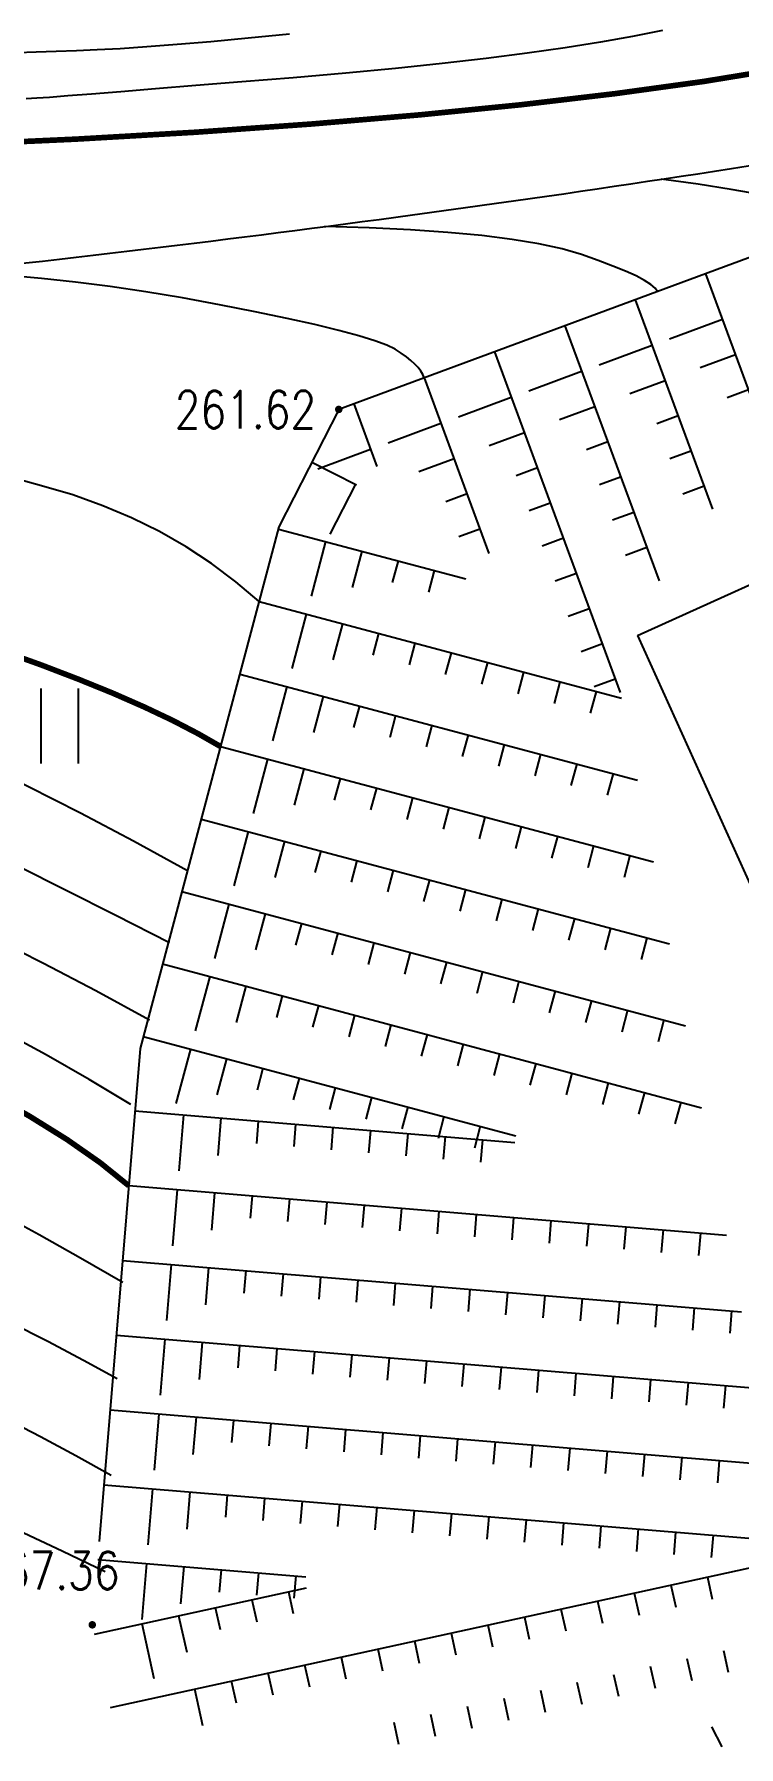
# Model space of a CAD drawing. Extents: x 453486 to 453811, y 3475287 to 3475420.
# Drawn here: x 453537.22 to 453546.61, y 3475287.09 to 3475309.92 of the extents above; entities that cross this region are included whole.
import ezdxf
from ezdxf.enums import TextEntityAlignment as Align

# ---------------------------------------------------------------- set-up
doc = ezdxf.new("R2010")
doc.units = 0
doc.header["$MEASUREMENT"] = 0
doc.layers.add('DX', color=9, linetype='Continuous')
doc.layers.add('GCD', color=9, linetype='Continuous')
doc.styles.add('HZ', font='rs.shx', dxfattribs={"width": 0.8, "bigfont": 'hztxt.shx'})

# ---------------------------------------------------------------- blocks, each defined once
blk = doc.blocks.new('GC200')
at = {"linetype": 'Continuous', "const_width": 0.2, "flags": 128}
blk.add_lwpolyline([(-0.1, 0, 1), (0.1, 0, 1)], format="xyb", close=True, dxfattribs=at)
blk = doc.blocks.new('gc121')
for p, q in [((-0.5, -1), (-0.5, 1)), ((0.5, -1), (0.5, 1))]:
    blk.add_line(p, q)

msp = doc.modelspace()

# ---------------------------------------------------------------- linework, layer by layer
at = {"layer": 'DX', "linetype": 'Continuous'}
for p, q in [((453546.168, 3475306.722), (453547.066, 3475304.292)), ((453546.168, 3475306.722), (453547.066, 3475304.292)), ((453545.23, 3475306.376), (453546.261, 3475303.585)), ((453545.23, 3475306.376), (453546.261, 3475303.585)), ((453544.292, 3475306.029), (453545.549, 3475302.629)), ((453544.292, 3475306.029), (453545.549, 3475302.629)), ((453546.393, 3475306.113), (453545.69, 3475305.853)), ((453546.393, 3475306.113), (453545.69, 3475305.853)), ((453545.455, 3475305.766), (453544.752, 3475305.506)), ((453545.455, 3475305.766), (453544.752, 3475305.506)), ((453543.354, 3475305.682), (453545.032, 3475301.142)), ((453543.354, 3475305.682), (453545.032, 3475301.142)), ((453546.567, 3475305.644), (453546.098, 3475305.47)), ((453546.567, 3475305.644), (453546.098, 3475305.47)), ((453542.416, 3475305.336), (453543.281, 3475302.995)), ((453542.416, 3475305.336), (453543.281, 3475302.995)), ((453544.517, 3475305.419), (453543.814, 3475305.159)), ((453544.517, 3475305.419), (453543.814, 3475305.159)), ((453545.629, 3475305.297), (453545.16, 3475305.124)), ((453545.629, 3475305.297), (453545.16, 3475305.124)), ((453546.74, 3475305.175), (453546.459, 3475305.071)), ((453546.74, 3475305.175), (453546.459, 3475305.071)), ((453541.478, 3475304.989), (453541.787, 3475304.154)), ((453541.478, 3475304.989), (453541.787, 3475304.154)), ((453543.579, 3475305.073), (453542.876, 3475304.813)), ((453543.579, 3475305.073), (453542.876, 3475304.813)), ((453544.691, 3475304.95), (453544.222, 3475304.777)), ((453544.691, 3475304.95), (453544.222, 3475304.777)), ((453542.641, 3475304.726), (453541.938, 3475304.466)), ((453542.641, 3475304.726), (453541.938, 3475304.466)), ((453545.802, 3475304.828), (453545.521, 3475304.724)), ((453545.802, 3475304.828), (453545.521, 3475304.724)), ((453543.753, 3475304.604), (453543.284, 3475304.43)), ((453543.753, 3475304.604), (453543.284, 3475304.43)), ((453544.864, 3475304.481), (453544.583, 3475304.377)), ((453544.864, 3475304.481), (453544.583, 3475304.377)), ((453540.921, 3475304.214), (453541.515, 3475303.912)), ((453540.921, 3475304.214), (453541.515, 3475303.912)), ((453541.703, 3475304.379), (453541, 3475304.119)), ((453541.703, 3475304.379), (453541, 3475304.119)), ((453542.815, 3475304.257), (453542.346, 3475304.084)), ((453542.815, 3475304.257), (453542.346, 3475304.084)), ((453545.975, 3475304.359), (453545.694, 3475304.255)), ((453545.975, 3475304.359), (453545.694, 3475304.255)), ((453543.926, 3475304.135), (453543.645, 3475304.031)), ((453543.926, 3475304.135), (453543.645, 3475304.031)), ((453545.037, 3475304.012), (453544.756, 3475303.908)), ((453545.037, 3475304.012), (453544.756, 3475303.908)), ((453541.5, 3475303.919), (453541.16, 3475303.251)), ((453541.5, 3475303.919), (453541.16, 3475303.251)), ((453542.988, 3475303.788), (453542.707, 3475303.684)), ((453542.988, 3475303.788), (453542.707, 3475303.684)), ((453546.149, 3475303.89), (453545.867, 3475303.786)), ((453546.149, 3475303.89), (453545.867, 3475303.786)), ((453544.099, 3475303.666), (453543.818, 3475303.562)), ((453544.099, 3475303.666), (453543.818, 3475303.562)), ((453545.211, 3475303.543), (453544.929, 3475303.439)), ((453545.211, 3475303.543), (453544.929, 3475303.439)), ((453540.473, 3475303.321), (453542.971, 3475302.655)), ((453540.473, 3475303.321), (453542.971, 3475302.655)), ((453543.161, 3475303.319), (453542.88, 3475303.215)), ((453543.161, 3475303.319), (453542.88, 3475303.215)), ((453541.101, 3475303.153), (453540.908, 3475302.428)), ((453541.101, 3475303.153), (453540.908, 3475302.428)), ((453541.585, 3475303.024), (453541.456, 3475302.541)), ((453541.585, 3475303.024), (453541.456, 3475302.541)), ((453544.273, 3475303.197), (453543.991, 3475303.093)), ((453544.273, 3475303.197), (453543.991, 3475303.093)), ((453545.384, 3475303.074), (453545.103, 3475302.97)), ((453545.384, 3475303.074), (453545.103, 3475302.97)), ((453542.068, 3475302.896), (453541.991, 3475302.606)), ((453542.068, 3475302.896), (453541.991, 3475302.606)), ((453542.551, 3475302.767), (453542.474, 3475302.477)), ((453542.551, 3475302.767), (453542.474, 3475302.477)), ((453544.446, 3475302.728), (453544.165, 3475302.624)), ((453544.446, 3475302.728), (453544.165, 3475302.624)), ((453540.216, 3475302.354), (453545.047, 3475301.067)), ((453540.216, 3475302.354), (453545.047, 3475301.067)), ((453540.844, 3475302.187), (453540.651, 3475301.462)), ((453540.844, 3475302.187), (453540.651, 3475301.462)), ((453544.619, 3475302.259), (453544.338, 3475302.155)), ((453544.619, 3475302.259), (453544.338, 3475302.155)), ((453541.327, 3475302.058), (453541.198, 3475301.575)), ((453541.327, 3475302.058), (453541.198, 3475301.575)), ((453541.81, 3475301.929), (453541.733, 3475301.64)), ((453541.81, 3475301.929), (453541.733, 3475301.64)), ((453542.293, 3475301.801), (453542.216, 3475301.511)), ((453542.293, 3475301.801), (453542.216, 3475301.511)), ((453542.777, 3475301.672), (453542.699, 3475301.382)), ((453542.777, 3475301.672), (453542.699, 3475301.382)), ((453544.793, 3475301.79), (453544.511, 3475301.686)), ((453544.793, 3475301.79), (453544.511, 3475301.686)), ((453543.26, 3475301.543), (453543.183, 3475301.253)), ((453543.26, 3475301.543), (453543.183, 3475301.253)), ((453539.958, 3475301.388), (453545.261, 3475299.975)), ((453539.958, 3475301.388), (453545.261, 3475299.975)), ((453540.587, 3475301.221), (453540.393, 3475300.496)), ((453540.587, 3475301.221), (453540.393, 3475300.496)), ((453543.743, 3475301.414), (453543.666, 3475301.125)), ((453543.743, 3475301.414), (453543.666, 3475301.125)), ((453544.226, 3475301.286), (453544.149, 3475300.996)), ((453544.226, 3475301.286), (453544.149, 3475300.996)), ((453544.966, 3475301.321), (453544.685, 3475301.217)), ((453544.966, 3475301.321), (453544.685, 3475301.217)), ((453541.07, 3475301.092), (453540.941, 3475300.609)), ((453541.07, 3475301.092), (453540.941, 3475300.609)), ((453544.709, 3475301.157), (453544.632, 3475300.867)), ((453544.709, 3475301.157), (453544.632, 3475300.867)), ((453541.553, 3475300.963), (453541.476, 3475300.673)), ((453541.553, 3475300.963), (453541.476, 3475300.673)), ((453542.036, 3475300.834), (453541.959, 3475300.544)), ((453542.036, 3475300.834), (453541.959, 3475300.544)), ((453542.519, 3475300.706), (453542.442, 3475300.416)), ((453542.519, 3475300.706), (453542.442, 3475300.416)), ((453543.002, 3475300.577), (453542.925, 3475300.287)), ((453543.002, 3475300.577), (453542.925, 3475300.287)), ((453539.701, 3475300.422), (453545.475, 3475298.883)), ((453539.701, 3475300.422), (453545.475, 3475298.883)), ((453543.485, 3475300.448), (453543.408, 3475300.158)), ((453543.485, 3475300.448), (453543.408, 3475300.158)), ((453543.969, 3475300.319), (453543.891, 3475300.03)), ((453543.969, 3475300.319), (453543.891, 3475300.03)), ((453540.329, 3475300.254), (453540.136, 3475299.53)), ((453540.329, 3475300.254), (453540.136, 3475299.53)), ((453540.812, 3475300.126), (453540.683, 3475299.642)), ((453540.812, 3475300.126), (453540.683, 3475299.642)), ((453544.452, 3475300.191), (453544.374, 3475299.901)), ((453544.452, 3475300.191), (453544.374, 3475299.901)), ((453544.935, 3475300.062), (453544.858, 3475299.772)), ((453544.935, 3475300.062), (453544.858, 3475299.772)), ((453541.295, 3475299.997), (453541.218, 3475299.707)), ((453541.295, 3475299.997), (453541.218, 3475299.707)), ((453541.779, 3475299.868), (453541.701, 3475299.578)), ((453541.779, 3475299.868), (453541.701, 3475299.578)), ((453542.262, 3475299.739), (453542.184, 3475299.449)), ((453542.262, 3475299.739), (453542.184, 3475299.449)), ((453542.745, 3475299.611), (453542.668, 3475299.321)), ((453542.745, 3475299.611), (453542.668, 3475299.321)), ((453539.444, 3475299.455), (453545.689, 3475297.791)), ((453539.444, 3475299.455), (453545.689, 3475297.791)), ((453543.228, 3475299.482), (453543.151, 3475299.192)), ((453543.228, 3475299.482), (453543.151, 3475299.192)), ((453540.072, 3475299.288), (453539.879, 3475298.563)), ((453540.072, 3475299.288), (453539.879, 3475298.563)), ((453540.555, 3475299.159), (453540.426, 3475298.676)), ((453540.555, 3475299.159), (453540.426, 3475298.676)), ((453543.711, 3475299.353), (453543.634, 3475299.063)), ((453543.711, 3475299.353), (453543.634, 3475299.063)), ((453544.194, 3475299.224), (453544.117, 3475298.935)), ((453544.194, 3475299.224), (453544.117, 3475298.935)), ((453541.038, 3475299.031), (453540.961, 3475298.741)), ((453541.038, 3475299.031), (453540.961, 3475298.741)), ((453544.677, 3475299.096), (453544.6, 3475298.806)), ((453544.677, 3475299.096), (453544.6, 3475298.806)), ((453545.161, 3475298.967), (453545.083, 3475298.677)), ((453545.161, 3475298.967), (453545.083, 3475298.677)), ((453541.521, 3475298.902), (453541.444, 3475298.612)), ((453541.521, 3475298.902), (453541.444, 3475298.612)), ((453542.004, 3475298.773), (453541.927, 3475298.483)), ((453542.004, 3475298.773), (453541.927, 3475298.483)), ((453539.186, 3475298.489), (453545.903, 3475296.699)), ((453539.186, 3475298.489), (453545.903, 3475296.699)), ((453542.487, 3475298.644), (453542.41, 3475298.354)), ((453542.487, 3475298.644), (453542.41, 3475298.354)), ((453542.97, 3475298.516), (453542.893, 3475298.226)), ((453542.97, 3475298.516), (453542.893, 3475298.226)), ((453539.814, 3475298.322), (453539.621, 3475297.597)), ((453539.814, 3475298.322), (453539.621, 3475297.597)), ((453543.454, 3475298.387), (453543.376, 3475298.097)), ((453543.454, 3475298.387), (453543.376, 3475298.097)), ((453543.937, 3475298.258), (453543.86, 3475297.968)), ((453543.937, 3475298.258), (453543.86, 3475297.968)), ((453540.297, 3475298.193), (453540.169, 3475297.71)), ((453540.297, 3475298.193), (453540.169, 3475297.71)), ((453540.78, 3475298.064), (453540.703, 3475297.774)), ((453540.78, 3475298.064), (453540.703, 3475297.774)), ((453544.42, 3475298.129), (453544.343, 3475297.84)), ((453544.42, 3475298.129), (453544.343, 3475297.84)), ((453541.264, 3475297.936), (453541.186, 3475297.646)), ((453541.264, 3475297.936), (453541.186, 3475297.646)), ((453541.747, 3475297.807), (453541.669, 3475297.517)), ((453541.747, 3475297.807), (453541.669, 3475297.517)), ((453544.903, 3475298.001), (453544.826, 3475297.711)), ((453544.903, 3475298.001), (453544.826, 3475297.711)), ((453545.386, 3475297.872), (453545.309, 3475297.582)), ((453545.386, 3475297.872), (453545.309, 3475297.582)), ((453542.23, 3475297.678), (453542.153, 3475297.388)), ((453542.23, 3475297.678), (453542.153, 3475297.388)), ((453542.713, 3475297.549), (453542.636, 3475297.259)), ((453542.713, 3475297.549), (453542.636, 3475297.259)), ((453538.929, 3475297.523), (453546.117, 3475295.607)), ((453538.929, 3475297.523), (453546.117, 3475295.607)), ((453539.557, 3475297.355), (453539.364, 3475296.631)), ((453539.557, 3475297.355), (453539.364, 3475296.631)), ((453543.196, 3475297.421), (453543.119, 3475297.131)), ((453543.196, 3475297.421), (453543.119, 3475297.131)), ((453540.04, 3475297.227), (453539.911, 3475296.744)), ((453540.04, 3475297.227), (453539.911, 3475296.744)), ((453540.523, 3475297.098), (453540.446, 3475296.808)), ((453540.523, 3475297.098), (453540.446, 3475296.808)), ((453543.679, 3475297.292), (453543.602, 3475297.002)), ((453543.679, 3475297.292), (453543.602, 3475297.002)), ((453544.162, 3475297.163), (453544.085, 3475296.873)), ((453544.162, 3475297.163), (453544.085, 3475296.873)), ((453541.006, 3475296.969), (453540.929, 3475296.679)), ((453541.006, 3475296.969), (453540.929, 3475296.679)), ((453544.646, 3475297.034), (453544.568, 3475296.745)), ((453544.646, 3475297.034), (453544.568, 3475296.745)), ((453545.129, 3475296.906), (453545.051, 3475296.616)), ((453545.129, 3475296.906), (453545.051, 3475296.616)), ((453541.489, 3475296.841), (453541.412, 3475296.551)), ((453541.489, 3475296.841), (453541.412, 3475296.551)), ((453541.972, 3475296.712), (453541.895, 3475296.422)), ((453541.972, 3475296.712), (453541.895, 3475296.422)), ((453545.612, 3475296.777), (453545.535, 3475296.487)), ((453545.612, 3475296.777), (453545.535, 3475296.487)), ((453538.671, 3475296.557), (453543.64, 3475295.233)), ((453538.671, 3475296.557), (453543.64, 3475295.233)), ((453542.456, 3475296.583), (453542.378, 3475296.293)), ((453542.456, 3475296.583), (453542.378, 3475296.293)), ((453542.939, 3475296.454), (453542.861, 3475296.164)), ((453542.939, 3475296.454), (453542.861, 3475296.164)), ((453539.299, 3475296.389), (453539.106, 3475295.664)), ((453539.299, 3475296.389), (453539.106, 3475295.664)), ((453539.782, 3475296.26), (453539.654, 3475295.777)), ((453539.782, 3475296.26), (453539.654, 3475295.777)), ((453543.422, 3475296.326), (453543.345, 3475296.036)), ((453543.422, 3475296.326), (453543.345, 3475296.036)), ((453543.905, 3475296.197), (453543.828, 3475295.907)), ((453543.905, 3475296.197), (453543.828, 3475295.907)), ((453540.266, 3475296.132), (453540.188, 3475295.842)), ((453540.266, 3475296.132), (453540.188, 3475295.842)), ((453540.749, 3475296.003), (453540.671, 3475295.713)), ((453540.749, 3475296.003), (453540.671, 3475295.713)), ((453544.388, 3475296.068), (453544.311, 3475295.778)), ((453544.388, 3475296.068), (453544.311, 3475295.778)), ((453541.232, 3475295.874), (453541.155, 3475295.584)), ((453541.232, 3475295.874), (453541.155, 3475295.584)), ((453541.715, 3475295.745), (453541.638, 3475295.456)), ((453541.715, 3475295.745), (453541.638, 3475295.456)), ((453544.871, 3475295.939), (453544.794, 3475295.649)), ((453544.871, 3475295.939), (453544.794, 3475295.649)), ((453545.354, 3475295.811), (453545.277, 3475295.521)), ((453545.354, 3475295.811), (453545.277, 3475295.521)), ((453538.56, 3475295.565), (453543.625, 3475295.145)), ((453538.56, 3475295.565), (453543.625, 3475295.145)), ((453539.207, 3475295.511), (453539.145, 3475294.764)), ((453539.207, 3475295.511), (453539.145, 3475294.764)), ((453542.198, 3475295.617), (453542.121, 3475295.327)), ((453542.198, 3475295.617), (453542.121, 3475295.327)), ((453545.838, 3475295.682), (453545.76, 3475295.392)), ((453545.838, 3475295.682), (453545.76, 3475295.392)), ((453539.706, 3475295.47), (453539.664, 3475294.972)), ((453539.706, 3475295.47), (453539.664, 3475294.972)), ((453540.204, 3475295.429), (453540.179, 3475295.13)), ((453540.204, 3475295.429), (453540.179, 3475295.13)), ((453540.702, 3475295.387), (453540.677, 3475295.088)), ((453540.702, 3475295.387), (453540.677, 3475295.088)), ((453541.2, 3475295.346), (453541.176, 3475295.047)), ((453541.2, 3475295.346), (453541.176, 3475295.047)), ((453541.699, 3475295.305), (453541.674, 3475295.006)), ((453541.699, 3475295.305), (453541.674, 3475295.006)), ((453542.197, 3475295.263), (453542.172, 3475294.965)), ((453542.197, 3475295.263), (453542.172, 3475294.965)), ((453542.681, 3475295.488), (453542.604, 3475295.198)), ((453542.681, 3475295.488), (453542.604, 3475295.198)), ((453543.164, 3475295.359), (453543.087, 3475295.069)), ((453543.164, 3475295.359), (453543.087, 3475295.069)), ((453542.695, 3475295.222), (453542.671, 3475294.923)), ((453542.695, 3475295.222), (453542.671, 3475294.923)), ((453543.194, 3475295.181), (453543.169, 3475294.882)), ((453543.194, 3475295.181), (453543.169, 3475294.882)), ((453538.477, 3475294.568), (453546.45, 3475293.908)), ((453538.477, 3475294.568), (453546.45, 3475293.908)), ((453539.125, 3475294.515), (453539.063, 3475293.767)), ((453539.125, 3475294.515), (453539.063, 3475293.767)), ((453539.623, 3475294.473), (453539.582, 3475293.975)), ((453539.623, 3475294.473), (453539.582, 3475293.975)), ((453540.121, 3475294.432), (453540.097, 3475294.133)), ((453540.121, 3475294.432), (453540.097, 3475294.133)), ((453540.62, 3475294.391), (453540.595, 3475294.092)), ((453540.62, 3475294.391), (453540.595, 3475294.092)), ((453541.118, 3475294.35), (453541.093, 3475294.051)), ((453541.118, 3475294.35), (453541.093, 3475294.051)), ((453541.616, 3475294.308), (453541.591, 3475294.009)), ((453541.616, 3475294.308), (453541.591, 3475294.009)), ((453542.114, 3475294.267), (453542.09, 3475293.968)), ((453542.114, 3475294.267), (453542.09, 3475293.968)), ((453542.613, 3475294.226), (453542.588, 3475293.927)), ((453542.613, 3475294.226), (453542.588, 3475293.927)), ((453543.111, 3475294.184), (453543.086, 3475293.885)), ((453543.111, 3475294.184), (453543.086, 3475293.885)), ((453543.609, 3475294.143), (453543.585, 3475293.844)), ((453543.609, 3475294.143), (453543.585, 3475293.844)), ((453544.108, 3475294.102), (453544.083, 3475293.803)), ((453544.108, 3475294.102), (453544.083, 3475293.803)), ((453544.606, 3475294.06), (453544.581, 3475293.761)), ((453544.606, 3475294.06), (453544.581, 3475293.761)), ((453545.104, 3475294.019), (453545.079, 3475293.72)), ((453545.104, 3475294.019), (453545.079, 3475293.72)), ((453545.602, 3475293.978), (453545.578, 3475293.679)), ((453545.602, 3475293.978), (453545.578, 3475293.679)), ((453546.101, 3475293.937), (453546.076, 3475293.638)), ((453546.101, 3475293.937), (453546.076, 3475293.638)), ((453538.394, 3475293.572), (453546.65, 3475292.888)), ((453538.394, 3475293.572), (453546.65, 3475292.888)), ((453539.042, 3475293.518), (453538.98, 3475292.771)), ((453539.042, 3475293.518), (453538.98, 3475292.771)), ((453539.54, 3475293.477), (453539.499, 3475292.979)), ((453539.54, 3475293.477), (453539.499, 3475292.979)), ((453540.039, 3475293.436), (453540.014, 3475293.137)), ((453540.039, 3475293.436), (453540.014, 3475293.137)), ((453540.537, 3475293.394), (453540.512, 3475293.095)), ((453540.537, 3475293.394), (453540.512, 3475293.095)), ((453541.035, 3475293.353), (453541.01, 3475293.054)), ((453541.035, 3475293.353), (453541.01, 3475293.054)), ((453541.534, 3475293.312), (453541.509, 3475293.013)), ((453541.534, 3475293.312), (453541.509, 3475293.013)), ((453542.032, 3475293.27), (453542.007, 3475292.971)), ((453542.032, 3475293.27), (453542.007, 3475292.971)), ((453542.53, 3475293.229), (453542.505, 3475292.93)), ((453542.53, 3475293.229), (453542.505, 3475292.93)), ((453543.028, 3475293.188), (453543.004, 3475292.889)), ((453543.028, 3475293.188), (453543.004, 3475292.889)), ((453543.527, 3475293.146), (453543.502, 3475292.847)), ((453543.527, 3475293.146), (453543.502, 3475292.847)), ((453544.025, 3475293.105), (453544, 3475292.806)), ((453544.025, 3475293.105), (453544, 3475292.806)), ((453544.523, 3475293.064), (453544.499, 3475292.765)), ((453544.523, 3475293.064), (453544.499, 3475292.765)), ((453545.022, 3475293.023), (453544.997, 3475292.724)), ((453545.022, 3475293.023), (453544.997, 3475292.724)), ((453545.52, 3475292.981), (453545.495, 3475292.682)), ((453545.52, 3475292.981), (453545.495, 3475292.682)), ((453546.018, 3475292.94), (453545.993, 3475292.641)), ((453546.018, 3475292.94), (453545.993, 3475292.641)), ((453546.516, 3475292.899), (453546.492, 3475292.6)), ((453546.516, 3475292.899), (453546.492, 3475292.6)), ((453538.312, 3475292.575), (453546.85, 3475291.868)), ((453538.312, 3475292.575), (453546.85, 3475291.868)), ((453538.96, 3475292.522), (453538.898, 3475291.774)), ((453538.96, 3475292.522), (453538.898, 3475291.774)), ((453539.458, 3475292.48), (453539.417, 3475291.982)), ((453539.458, 3475292.48), (453539.417, 3475291.982)), ((453539.956, 3475292.439), (453539.931, 3475292.14)), ((453539.956, 3475292.439), (453539.931, 3475292.14)), ((453540.454, 3475292.398), (453540.43, 3475292.099)), ((453540.454, 3475292.398), (453540.43, 3475292.099)), ((453540.953, 3475292.356), (453540.928, 3475292.057)), ((453540.953, 3475292.356), (453540.928, 3475292.057)), ((453541.451, 3475292.315), (453541.426, 3475292.016)), ((453541.451, 3475292.315), (453541.426, 3475292.016)), ((453541.949, 3475292.274), (453541.924, 3475291.975)), ((453541.949, 3475292.274), (453541.924, 3475291.975)), ((453542.448, 3475292.232), (453542.423, 3475291.933)), ((453542.448, 3475292.232), (453542.423, 3475291.933)), ((453542.946, 3475292.191), (453542.921, 3475291.892)), ((453542.946, 3475292.191), (453542.921, 3475291.892)), ((453543.444, 3475292.15), (453543.419, 3475291.851)), ((453543.444, 3475292.15), (453543.419, 3475291.851)), ((453543.942, 3475292.109), (453543.918, 3475291.81)), ((453543.942, 3475292.109), (453543.918, 3475291.81)), ((453544.441, 3475292.067), (453544.416, 3475291.768)), ((453544.441, 3475292.067), (453544.416, 3475291.768)), ((453544.939, 3475292.026), (453544.914, 3475291.727)), ((453544.939, 3475292.026), (453544.914, 3475291.727)), ((453545.437, 3475291.985), (453545.413, 3475291.686)), ((453545.437, 3475291.985), (453545.413, 3475291.686)), ((453545.936, 3475291.943), (453545.911, 3475291.644)), ((453545.936, 3475291.943), (453545.911, 3475291.644)), ((453546.434, 3475291.902), (453546.409, 3475291.603)), ((453546.434, 3475291.902), (453546.409, 3475291.603)), ((453538.229, 3475291.579), (453547.05, 3475290.848)), ((453538.229, 3475291.579), (453547.05, 3475290.848)), ((453538.877, 3475291.525), (453538.815, 3475290.777)), ((453538.877, 3475291.525), (453538.815, 3475290.777)), ((453539.375, 3475291.484), (453539.334, 3475290.985)), ((453539.375, 3475291.484), (453539.334, 3475290.985)), ((453539.874, 3475291.442), (453539.849, 3475291.143)), ((453539.874, 3475291.442), (453539.849, 3475291.143)), ((453540.372, 3475291.401), (453540.347, 3475291.102)), ((453540.372, 3475291.401), (453540.347, 3475291.102)), ((453540.87, 3475291.36), (453540.845, 3475291.061)), ((453540.87, 3475291.36), (453540.845, 3475291.061)), ((453541.368, 3475291.318), (453541.344, 3475291.019)), ((453541.368, 3475291.318), (453541.344, 3475291.019)), ((453541.867, 3475291.277), (453541.842, 3475290.978)), ((453541.867, 3475291.277), (453541.842, 3475290.978)), ((453542.365, 3475291.236), (453542.34, 3475290.937)), ((453542.365, 3475291.236), (453542.34, 3475290.937)), ((453542.863, 3475291.195), (453542.838, 3475290.896)), ((453542.863, 3475291.195), (453542.838, 3475290.896)), ((453543.362, 3475291.153), (453543.337, 3475290.854)), ((453543.362, 3475291.153), (453543.337, 3475290.854)), ((453543.86, 3475291.112), (453543.835, 3475290.813)), ((453543.86, 3475291.112), (453543.835, 3475290.813)), ((453544.358, 3475291.071), (453544.333, 3475290.772)), ((453544.358, 3475291.071), (453544.333, 3475290.772)), ((453544.856, 3475291.029), (453544.832, 3475290.73)), ((453544.856, 3475291.029), (453544.832, 3475290.73)), ((453545.355, 3475290.988), (453545.33, 3475290.689)), ((453545.355, 3475290.988), (453545.33, 3475290.689)), ((453545.853, 3475290.947), (453545.828, 3475290.648)), ((453545.853, 3475290.947), (453545.828, 3475290.648)), ((453546.351, 3475290.906), (453546.327, 3475290.607)), ((453546.351, 3475290.906), (453546.327, 3475290.607)), ((453538.147, 3475290.582), (453547.249, 3475289.828)), ((453538.147, 3475290.582), (453547.249, 3475289.828)), ((453538.794, 3475290.528), (453538.732, 3475289.781)), ((453538.794, 3475290.528), (453538.732, 3475289.781)), ((453539.293, 3475290.487), (453539.251, 3475289.989)), ((453539.293, 3475290.487), (453539.251, 3475289.989)), ((453539.791, 3475290.446), (453539.766, 3475290.147)), ((453539.791, 3475290.446), (453539.766, 3475290.147)), ((453540.289, 3475290.404), (453540.264, 3475290.105)), ((453540.289, 3475290.404), (453540.264, 3475290.105)), ((453540.788, 3475290.363), (453540.763, 3475290.064)), ((453540.788, 3475290.363), (453540.763, 3475290.064)), ((453541.286, 3475290.322), (453541.261, 3475290.023)), ((453541.286, 3475290.322), (453541.261, 3475290.023)), ((453541.784, 3475290.281), (453541.759, 3475289.982)), ((453541.784, 3475290.281), (453541.759, 3475289.982)), ((453542.282, 3475290.239), (453542.258, 3475289.94)), ((453542.282, 3475290.239), (453542.258, 3475289.94)), ((453542.781, 3475290.198), (453542.756, 3475289.899)), ((453542.781, 3475290.198), (453542.756, 3475289.899)), ((453543.279, 3475290.157), (453543.254, 3475289.858)), ((453543.279, 3475290.157), (453543.254, 3475289.858)), ((453543.777, 3475290.115), (453543.752, 3475289.816)), ((453543.777, 3475290.115), (453543.752, 3475289.816)), ((453544.276, 3475290.074), (453544.251, 3475289.775)), ((453544.276, 3475290.074), (453544.251, 3475289.775)), ((453544.774, 3475290.033), (453544.749, 3475289.734)), ((453544.774, 3475290.033), (453544.749, 3475289.734)), ((453545.272, 3475289.992), (453545.247, 3475289.693)), ((453545.272, 3475289.992), (453545.247, 3475289.693)), ((453545.77, 3475289.95), (453545.746, 3475289.651)), ((453545.77, 3475289.95), (453545.746, 3475289.651)), ((453546.269, 3475289.909), (453546.244, 3475289.61)), ((453546.269, 3475289.909), (453546.244, 3475289.61)), ((453538.064, 3475289.585), (453540.837, 3475289.356)), ((453538.064, 3475289.585), (453540.837, 3475289.356)), ((453538.232, 3475287.614), (453547.296, 3475289.591)), ((453538.232, 3475287.614), (453547.296, 3475289.591)), ((453538.712, 3475289.532), (453538.65, 3475288.784)), ((453538.712, 3475289.532), (453538.65, 3475288.784)), ((453539.21, 3475289.49), (453539.169, 3475288.992)), ((453539.21, 3475289.49), (453539.169, 3475288.992)), ((453539.708, 3475289.449), (453539.684, 3475289.15)), ((453539.708, 3475289.449), (453539.684, 3475289.15)), ((453540.207, 3475289.408), (453540.182, 3475289.109)), ((453540.207, 3475289.408), (453540.182, 3475289.109)), ((453540.705, 3475289.367), (453540.68, 3475289.068)), ((453540.705, 3475289.367), (453540.68, 3475289.068)), ((453546.195, 3475289.351), (453546.259, 3475289.058)), ((453546.195, 3475289.351), (453546.259, 3475289.058)), ((453538.019, 3475288.591), (453540.846, 3475289.208)), ((453538.019, 3475288.591), (453540.846, 3475289.208)), ((453540.609, 3475289.156), (453540.672, 3475288.863)), ((453540.609, 3475289.156), (453540.672, 3475288.863)), ((453545.218, 3475289.138), (453545.282, 3475288.845)), ((453545.218, 3475289.138), (453545.282, 3475288.845)), ((453545.707, 3475289.244), (453545.771, 3475288.951)), ((453545.707, 3475289.244), (453545.771, 3475288.951)), ((453539.632, 3475288.943), (453539.695, 3475288.65)), ((453539.632, 3475288.943), (453539.695, 3475288.65)), ((453540.12, 3475289.049), (453540.184, 3475288.756)), ((453540.12, 3475289.049), (453540.184, 3475288.756)), ((453544.241, 3475288.925), (453544.305, 3475288.632)), ((453544.241, 3475288.925), (453544.305, 3475288.632)), ((453544.73, 3475289.031), (453544.794, 3475288.738)), ((453544.73, 3475289.031), (453544.794, 3475288.738)), ((453538.654, 3475288.73), (453538.814, 3475287.997)), ((453538.654, 3475288.73), (453538.814, 3475287.997)), ((453539.143, 3475288.836), (453539.25, 3475288.348)), ((453539.143, 3475288.836), (453539.25, 3475288.348)), ((453543.264, 3475288.712), (453543.328, 3475288.419)), ((453543.264, 3475288.712), (453543.328, 3475288.419)), ((453543.753, 3475288.818), (453543.817, 3475288.525)), ((453543.753, 3475288.818), (453543.817, 3475288.525)), ((453542.287, 3475288.499), (453542.351, 3475288.205)), ((453542.287, 3475288.499), (453542.351, 3475288.205)), ((453542.776, 3475288.605), (453542.84, 3475288.312)), ((453542.776, 3475288.605), (453542.84, 3475288.312)), ((453541.31, 3475288.285), (453541.374, 3475287.992)), ((453541.31, 3475288.285), (453541.374, 3475287.992)), ((453541.799, 3475288.392), (453541.863, 3475288.099)), ((453541.799, 3475288.392), (453541.863, 3475288.099)), ((453545.92, 3475288.267), (453545.984, 3475287.974)), ((453545.92, 3475288.267), (453545.984, 3475287.974)), ((453546.408, 3475288.374), (453546.472, 3475288.081)), ((453546.408, 3475288.374), (453546.472, 3475288.081)), ((453539.845, 3475287.966), (453539.908, 3475287.673)), ((453539.845, 3475287.966), (453539.908, 3475287.673)), ((453540.333, 3475288.072), (453540.397, 3475287.779)), ((453540.333, 3475288.072), (453540.397, 3475287.779)), ((453540.822, 3475288.179), (453540.886, 3475287.886)), ((453540.822, 3475288.179), (453540.886, 3475287.886)), ((453544.943, 3475288.054), (453545.007, 3475287.761)), ((453544.943, 3475288.054), (453545.007, 3475287.761)), ((453545.431, 3475288.161), (453545.495, 3475287.868)), ((453545.431, 3475288.161), (453545.495, 3475287.868)), ((453539.356, 3475287.859), (453539.463, 3475287.371)), ((453539.356, 3475287.859), (453539.463, 3475287.371)), ((453543.477, 3475287.735), (453543.541, 3475287.441)), ((453543.477, 3475287.735), (453543.541, 3475287.441)), ((453543.966, 3475287.841), (453544.03, 3475287.548)), ((453543.966, 3475287.841), (453544.03, 3475287.548)), ((453544.454, 3475287.948), (453544.518, 3475287.655)), ((453544.454, 3475287.948), (453544.518, 3475287.655)), ((453542.5, 3475287.522), (453542.564, 3475287.228)), ((453542.5, 3475287.522), (453542.564, 3475287.228)), ((453542.989, 3475287.628), (453543.053, 3475287.335)), ((453542.989, 3475287.628), (453543.053, 3475287.335)), ((453542.012, 3475287.415), (453542.076, 3475287.122)), ((453542.012, 3475287.415), (453542.076, 3475287.122)), ((453546.248, 3475287.355), (453546.385, 3475287.089)), ((453546.248, 3475287.355), (453546.385, 3475287.089))]:
    msp.add_line(p, q, dxfattribs=at)
at = {"layer": 'DX', "linetype": 'Continuous', "flags": 128}
for points in [[(453539.18, 3475318.839), (453539.18, 3475318.839), (453540.67, 3475318.284), (453543.234, 3475317.723), (453545.314, 3475317.632), (453548.401, 3475317.538), (453552.378, 3475317.518), (453553.72, 3475317.589), (453554.662, 3475317.213), (453555.25, 3475316.554), (453555.65, 3475314.978), (453555.767, 3475313.378), (453555.576, 3475310.793), (453554.383, 3475309.622), (453549.316, 3475307.886), (453541.278, 3475304.915), (453540.481, 3475303.351), (453538.628, 3475296.396), (453538.084, 3475289.826)], [(453539.18, 3475318.839), (453539.18, 3475318.839), (453540.67, 3475318.284), (453543.234, 3475317.723), (453545.314, 3475317.632), (453548.401, 3475317.538), (453552.378, 3475317.518), (453553.72, 3475317.589), (453554.662, 3475317.213), (453555.25, 3475316.554), (453555.65, 3475314.978), (453555.767, 3475313.378), (453555.576, 3475310.793), (453554.383, 3475309.622), (453549.316, 3475307.886), (453541.278, 3475304.915), (453540.481, 3475303.351), (453538.628, 3475296.396), (453538.084, 3475289.826)], [(453540.619, 3475309.918), (453540.071, 3475309.864), (453539.572, 3475309.817), (453539.121, 3475309.778), (453538.718, 3475309.747), (453538.364, 3475309.723), (453538.058, 3475309.707), (453537.78, 3475309.696), (453537.509, 3475309.686), (453537.245, 3475309.677), (453536.989, 3475309.669)], [(453540.619, 3475309.918), (453540.071, 3475309.864), (453539.572, 3475309.817), (453539.121, 3475309.778), (453538.718, 3475309.747), (453538.364, 3475309.723), (453538.058, 3475309.707), (453537.78, 3475309.696), (453537.509, 3475309.686), (453537.245, 3475309.677), (453536.989, 3475309.669)], [(453545.597, 3475309.964), (453545.197, 3475309.888), (453544.767, 3475309.811), (453544.299, 3475309.736), (453543.791, 3475309.664), (453543.245, 3475309.594), (453542.659, 3475309.526), (453542.035, 3475309.461), (453541.372, 3475309.398), (453540.669, 3475309.337), (453539.985, 3475309.281), (453539.373, 3475309.231), (453538.835, 3475309.187), (453538.371, 3475309.15), (453537.981, 3475309.119), (453537.664, 3475309.094), (453537.42, 3475309.075), (453537.25, 3475309.062), (453537.109, 3475309.054)], [(453545.597, 3475309.964), (453545.197, 3475309.888), (453544.767, 3475309.811), (453544.299, 3475309.736), (453543.791, 3475309.664), (453543.245, 3475309.594), (453542.659, 3475309.526), (453542.035, 3475309.461), (453541.372, 3475309.398), (453540.669, 3475309.337), (453539.985, 3475309.281), (453539.373, 3475309.231), (453538.835, 3475309.187), (453538.371, 3475309.15), (453537.981, 3475309.119), (453537.664, 3475309.094), (453537.42, 3475309.075), (453537.25, 3475309.062), (453537.109, 3475309.054)], [(453548.044, 3475307.416), (453547.921, 3475307.491), (453547.745, 3475307.565), (453547.516, 3475307.637), (453547.234, 3475307.709), (453546.899, 3475307.779), (453546.512, 3475307.848), (453546.071, 3475307.916), (453545.577, 3475307.983)], [(453548.044, 3475307.416), (453547.921, 3475307.491), (453547.745, 3475307.565), (453547.516, 3475307.637), (453547.234, 3475307.709), (453546.899, 3475307.779), (453546.512, 3475307.848), (453546.071, 3475307.916), (453545.577, 3475307.983)], [(453545.528, 3475306.486), (453545.498, 3475306.531), (453545.44, 3475306.58), (453545.355, 3475306.635), (453545.242, 3475306.694), (453545.102, 3475306.758), (453544.934, 3475306.826), (453544.739, 3475306.9), (453544.516, 3475306.978), (453544.256, 3475307.054), (453543.948, 3475307.122), (453543.591, 3475307.181), (453543.187, 3475307.232), (453542.734, 3475307.275), (453542.234, 3475307.309), (453541.685, 3475307.335), (453541.089, 3475307.352)], [(453545.528, 3475306.486), (453545.498, 3475306.531), (453545.44, 3475306.58), (453545.355, 3475306.635), (453545.242, 3475306.694), (453545.102, 3475306.758), (453544.934, 3475306.826), (453544.739, 3475306.9), (453544.516, 3475306.978), (453544.256, 3475307.054), (453543.948, 3475307.122), (453543.591, 3475307.181), (453543.187, 3475307.232), (453542.734, 3475307.275), (453542.234, 3475307.309), (453541.685, 3475307.335), (453541.089, 3475307.352)], [(453542.416, 3475305.336), (453542.399, 3475305.38), (453542.373, 3475305.425), (453542.338, 3475305.472), (453542.294, 3475305.519), (453542.241, 3475305.567), (453542.18, 3475305.616), (453542.11, 3475305.666), (453542.03, 3475305.717), (453541.921, 3475305.771), (453541.759, 3475305.831), (453541.544, 3475305.897), (453541.278, 3475305.968), (453540.959, 3475306.045), (453540.588, 3475306.127), (453540.164, 3475306.216), (453539.688, 3475306.31), (453539.192, 3475306.401), (453538.706, 3475306.482), (453538.231, 3475306.553), (453537.767, 3475306.613), (453537.314, 3475306.662), (453536.872, 3475306.701)], [(453542.416, 3475305.336), (453542.399, 3475305.38), (453542.373, 3475305.425), (453542.338, 3475305.472), (453542.294, 3475305.519), (453542.241, 3475305.567), (453542.18, 3475305.616), (453542.11, 3475305.666), (453542.03, 3475305.717), (453541.921, 3475305.771), (453541.759, 3475305.831), (453541.544, 3475305.897), (453541.278, 3475305.968), (453540.959, 3475306.045), (453540.588, 3475306.127), (453540.164, 3475306.216), (453539.688, 3475306.31), (453539.192, 3475306.401), (453538.706, 3475306.482), (453538.231, 3475306.553), (453537.767, 3475306.613), (453537.314, 3475306.662), (453536.872, 3475306.701)], [(453539.26, 3475298.766), (453538.542, 3475299.16), (453537.833, 3475299.534), (453537.132, 3475299.887), (453536.44, 3475300.22), (453535.756, 3475300.533), (453535.081, 3475300.826), (453534.415, 3475301.098), (453533.757, 3475301.35), (453533.073, 3475301.593), (453532.328, 3475301.841), (453531.522, 3475302.093), (453530.654, 3475302.35), (453529.725, 3475302.61), (453528.735, 3475302.874), (453527.683, 3475303.143), (453526.57, 3475303.416), (453525.446, 3475303.679), (453524.358, 3475303.918), (453523.309, 3475304.135)], [(453539.26, 3475298.766), (453538.542, 3475299.16), (453537.833, 3475299.534), (453537.132, 3475299.887), (453536.44, 3475300.22), (453535.756, 3475300.533), (453535.081, 3475300.826), (453534.415, 3475301.098), (453533.757, 3475301.35), (453533.073, 3475301.593), (453532.328, 3475301.841), (453531.522, 3475302.093), (453530.654, 3475302.35), (453529.725, 3475302.61), (453528.735, 3475302.874), (453527.683, 3475303.143), (453526.57, 3475303.416), (453525.446, 3475303.679), (453524.358, 3475303.918), (453523.309, 3475304.135)], [(453540.216, 3475302.354), (453539.906, 3475302.617), (453539.581, 3475302.86), (453539.241, 3475303.083), (453538.886, 3475303.286), (453538.516, 3475303.469), (453538.131, 3475303.632), (453537.731, 3475303.775), (453537.316, 3475303.898), (453536.883, 3475304.015)], [(453540.216, 3475302.354), (453539.906, 3475302.617), (453539.581, 3475302.86), (453539.241, 3475303.083), (453538.886, 3475303.286), (453538.516, 3475303.469), (453538.131, 3475303.632), (453537.731, 3475303.775), (453537.316, 3475303.898), (453536.883, 3475304.015)], [(453545.261, 3475301.9), (453547.994, 3475303.137)], [(453545.261, 3475301.9), (453547.994, 3475303.137)], [(453538.756, 3475296.774), (453538.037, 3475297.163), (453537.341, 3475297.528), (453536.668, 3475297.868), (453536.019, 3475298.185), (453535.394, 3475298.477), (453534.791, 3475298.744), (453534.213, 3475298.987), (453533.658, 3475299.206), (453533.11, 3475299.412), (453532.554, 3475299.617), (453531.99, 3475299.82), (453531.417, 3475300.021), (453530.836, 3475300.221), (453530.247, 3475300.419), (453529.649, 3475300.616), (453529.044, 3475300.811), (453528.401, 3475301.007), (453527.692, 3475301.204), (453526.918, 3475301.404), (453526.078, 3475301.605), (453525.172, 3475301.809), (453524.2, 3475302.015), (453523.163, 3475302.222)], [(453538.756, 3475296.774), (453538.037, 3475297.163), (453537.341, 3475297.528), (453536.668, 3475297.868), (453536.019, 3475298.185), (453535.394, 3475298.477), (453534.791, 3475298.744), (453534.213, 3475298.987), (453533.658, 3475299.206), (453533.11, 3475299.412), (453532.554, 3475299.617), (453531.99, 3475299.82), (453531.417, 3475300.021), (453530.836, 3475300.221), (453530.247, 3475300.419), (453529.649, 3475300.616), (453529.044, 3475300.811), (453528.401, 3475301.007), (453527.692, 3475301.204), (453526.918, 3475301.404), (453526.078, 3475301.605), (453525.172, 3475301.809), (453524.2, 3475302.015), (453523.163, 3475302.222)], [(453545.261, 3475301.9), (453547.625, 3475296.675)], [(453545.261, 3475301.9), (453547.625, 3475296.675)], [(453538.505, 3475295.65), (453537.949, 3475295.984), (453537.378, 3475296.31), (453536.792, 3475296.627), (453536.191, 3475296.937), (453535.576, 3475297.239), (453534.945, 3475297.533), (453534.301, 3475297.819), (453533.641, 3475298.097), (453532.959, 3475298.371), (453532.249, 3475298.645), (453531.51, 3475298.918), (453530.742, 3475299.19), (453529.946, 3475299.462), (453529.12, 3475299.734), (453528.266, 3475300.005), (453527.383, 3475300.275), (453526.486, 3475300.538), (453525.589, 3475300.786), (453524.692, 3475301.019), (453523.796, 3475301.238), (453522.9, 3475301.441)], [(453538.505, 3475295.65), (453537.949, 3475295.984), (453537.378, 3475296.31), (453536.792, 3475296.627), (453536.191, 3475296.937), (453535.576, 3475297.239), (453534.945, 3475297.533), (453534.301, 3475297.819), (453533.641, 3475298.097), (453532.959, 3475298.371), (453532.249, 3475298.645), (453531.51, 3475298.918), (453530.742, 3475299.19), (453529.946, 3475299.462), (453529.12, 3475299.734), (453528.266, 3475300.005), (453527.383, 3475300.275), (453526.486, 3475300.538), (453525.589, 3475300.786), (453524.692, 3475301.019), (453523.796, 3475301.238), (453522.9, 3475301.441)], [(453539.022, 3475297.803), (453538.305, 3475298.17), (453537.634, 3475298.509), (453537.008, 3475298.821)], [(453539.022, 3475297.803), (453538.305, 3475298.17), (453537.634, 3475298.509), (453537.008, 3475298.821)], [(453536.741, 3475294.21), (453537.282, 3475293.917), (453537.835, 3475293.608), (453538.399, 3475293.282)], [(453536.741, 3475294.21), (453537.282, 3475293.917), (453537.835, 3475293.608), (453538.399, 3475293.282)], [(453536.894, 3475292.748), (453537.399, 3475292.493), (453537.875, 3475292.242), (453538.321, 3475291.996)], [(453536.894, 3475292.748), (453537.399, 3475292.493), (453537.875, 3475292.242), (453538.321, 3475291.996)], [(453536.828, 3475291.468), (453537.301, 3475291.225), (453537.772, 3475290.972), (453538.242, 3475290.71)], [(453536.828, 3475291.468), (453537.301, 3475291.225), (453537.772, 3475290.972), (453538.242, 3475290.71)], [(453537.004, 3475289.976), (453537.59, 3475289.701), (453538.164, 3475289.424)], [(453537.004, 3475289.976), (453537.59, 3475289.701), (453538.164, 3475289.424)]]:
    msp.add_lwpolyline(points, dxfattribs=at)
at = {"layer": 'DX', "linetype": 'Continuous', "const_width": 0.075, "flags": 128}
for points in [[(453522.615, 3475308.541), (453524.343, 3475308.466), (453526.079, 3475308.407), (453527.809, 3475308.365), (453529.519, 3475308.343), (453531.21, 3475308.34), (453532.881, 3475308.356), (453534.532, 3475308.391), (453536.164, 3475308.445), (453537.776, 3475308.518), (453539.369, 3475308.61), (453540.906, 3475308.719), (453542.351, 3475308.841), (453543.705, 3475308.976), (453544.968, 3475309.125), (453546.139, 3475309.286), (453547.218, 3475309.462)], [(453522.615, 3475308.541), (453524.343, 3475308.466), (453526.079, 3475308.407), (453527.809, 3475308.365), (453529.519, 3475308.343), (453531.21, 3475308.34), (453532.881, 3475308.356), (453534.532, 3475308.391), (453536.164, 3475308.445), (453537.776, 3475308.518), (453539.369, 3475308.61), (453540.906, 3475308.719), (453542.351, 3475308.841), (453543.705, 3475308.976), (453544.968, 3475309.125), (453546.139, 3475309.286), (453547.218, 3475309.462)], [(453536.781, 3475301.699), (453537.313, 3475301.508), (453537.806, 3475301.319), (453538.262, 3475301.134), (453538.679, 3475300.951), (453539.058, 3475300.772), (453539.398, 3475300.595), (453539.701, 3475300.422)], [(453536.781, 3475301.699), (453537.313, 3475301.508), (453537.806, 3475301.319), (453538.262, 3475301.134), (453538.679, 3475300.951), (453539.058, 3475300.772), (453539.398, 3475300.595), (453539.701, 3475300.422)], [(453522.478, 3475300.645), (453523.855, 3475300.312), (453525.167, 3475299.959), (453526.42, 3475299.597), (453527.619, 3475299.237), (453528.765, 3475298.881), (453529.856, 3475298.527), (453530.894, 3475298.176), (453531.879, 3475297.828), (453532.809, 3475297.482), (453533.686, 3475297.14), (453534.504, 3475296.801), (453535.26, 3475296.467), (453535.953, 3475296.139), (453536.584, 3475295.815), (453537.151, 3475295.496), (453537.656, 3475295.182), (453538.098, 3475294.873), (453538.477, 3475294.568)], [(453522.478, 3475300.645), (453523.855, 3475300.312), (453525.167, 3475299.959), (453526.42, 3475299.597), (453527.619, 3475299.237), (453528.765, 3475298.881), (453529.856, 3475298.527), (453530.894, 3475298.176), (453531.879, 3475297.828), (453532.809, 3475297.482), (453533.686, 3475297.14), (453534.504, 3475296.801), (453535.26, 3475296.467), (453535.953, 3475296.139), (453536.584, 3475295.815), (453537.151, 3475295.496), (453537.656, 3475295.182), (453538.098, 3475294.873), (453538.477, 3475294.568)]]:
    msp.add_lwpolyline(points, dxfattribs=at)
at = {"layer": 'DX', "linetype": 'Continuous', "flags": 128}
msp.add_lwpolyline([(453513.13, 3475305.429, 0.011861), (453524.007, 3475305.769, 0.011861), (453534.856, 3475306.625, 0.007883), (453542.039, 3475307.478, 0.007883), (453549.191, 3475308.557)], format="xyb", dxfattribs=at)
msp.add_lwpolyline([(453513.13, 3475305.429, 0.011861), (453524.007, 3475305.769, 0.011861), (453534.856, 3475306.625, 0.007883), (453542.039, 3475307.478, 0.007883), (453549.191, 3475308.557)], format="xyb", dxfattribs=at)

# ---------------------------------------------------------------- block references
at = {"layer": 'DX', "linetype": 'Continuous'}
ref = msp.add_blockref('GC200', (453541.278, 3475304.915, 261.623), dxfattribs=dict(at, xscale=0.25, yscale=0.25, zscale=0.25))
ref.add_attrib('height', '261.62', dxfattribs={"layer": 'GCD', "linetype": 'Continuous', "height": 0.5, "style": 'HZ', "width": 0.8}).set_placement((453539.091, 3475304.912, 261.623), align=Align.MIDDLE_LEFT)
ref = msp.add_blockref('GC200', (453541.278, 3475304.915, 261.623), dxfattribs=dict(at, xscale=0.25, yscale=0.25, zscale=0.25))
ref.add_attrib('height', '261.62', dxfattribs={"layer": 'GCD', "linetype": 'Continuous', "height": 0.5, "style": 'HZ', "width": 0.8}).set_placement((453539.091, 3475304.912, 261.623), align=Align.MIDDLE_LEFT)
at = {"layer": 'DX', "linetype": 'Continuous', "xscale": 0.5, "yscale": 0.5}
msp.add_blockref('gc121', (453537.558, 3475300.697), dxfattribs=at)
msp.add_blockref('gc121', (453537.558, 3475300.697), dxfattribs=at)
at = {"layer": 'DX', "linetype": 'Continuous'}
ref = msp.add_blockref('GC200', (453537.991, 3475288.714, 267.36), dxfattribs=dict(at, xscale=0.25, yscale=0.25, zscale=0.25))
ref.add_attrib('height', '267.36', dxfattribs={"layer": 'GCD', "linetype": 'Continuous', "height": 0.5, "style": 'HZ', "width": 0.8}).set_placement((453536.469, 3475289.437, 267.36), align=Align.MIDDLE_LEFT)
ref = msp.add_blockref('GC200', (453537.991, 3475288.714, 267.36), dxfattribs=dict(at, xscale=0.25, yscale=0.25, zscale=0.25))
ref.add_attrib('height', '267.36', dxfattribs={"layer": 'GCD', "linetype": 'Continuous', "height": 0.5, "style": 'HZ', "width": 0.8}).set_placement((453536.469, 3475289.437, 267.36), align=Align.MIDDLE_LEFT)

doc.saveas('drawing.dxf')
